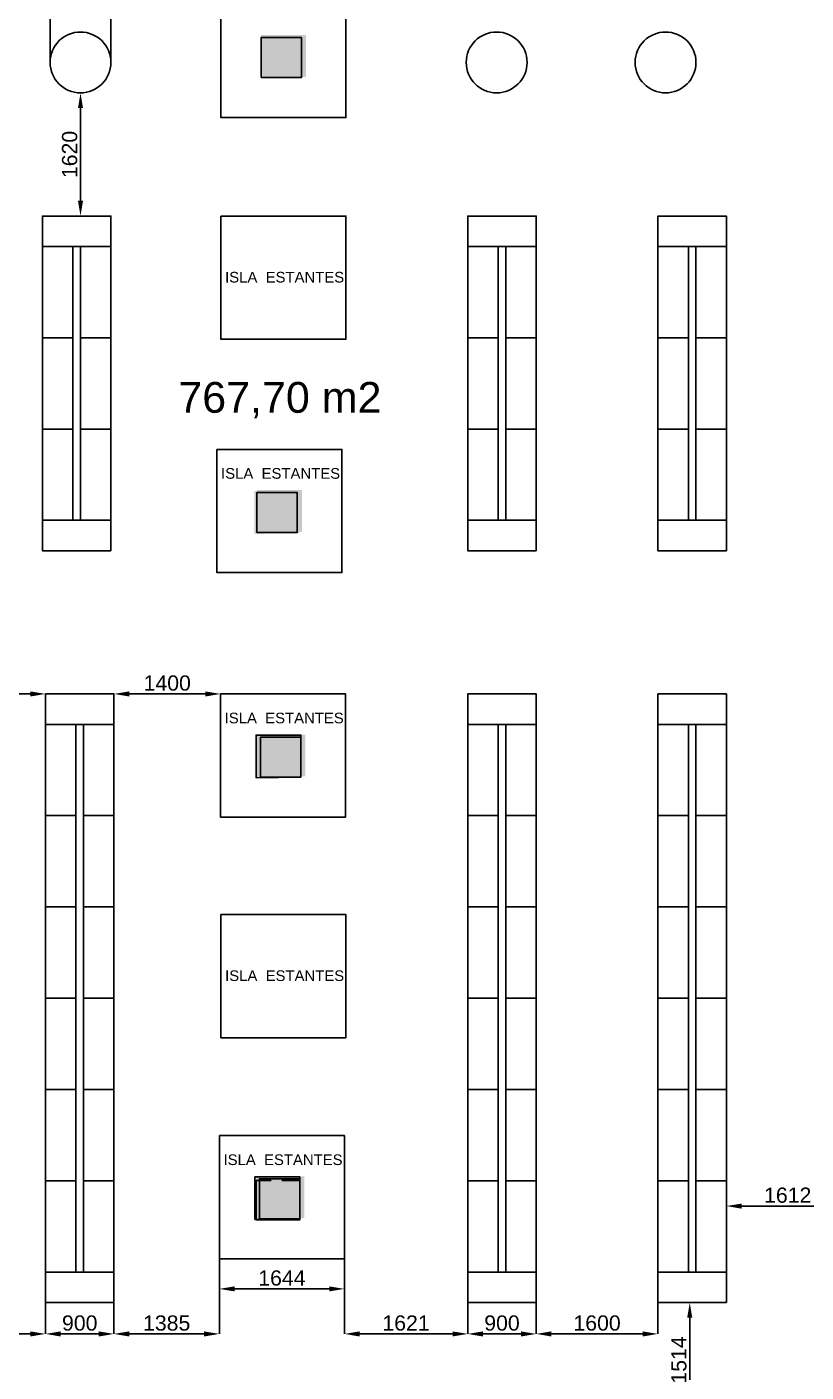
# Model space of a CAD drawing. Header units: millimetres. Extents: x -327709 to -233612, y 250954 to 312605.
# Drawn here: x -282777 to -272536, y 269669 to 287356 of the extents above; entities that cross this region are included whole.
import ezdxf

# ---------------------------------------------------------------- set-up
doc = ezdxf.new("R2010")
doc.units = ezdxf.units.MM
doc.header["$PDMODE"] = 35
doc.layers.add('None', color=7, linetype='Continuous', lineweight=5)
doc.layers.add('P4', color=7, linetype='Continuous', lineweight=18)
doc.layers.add('ROTULO', color=7, linetype='Continuous')
doc.styles.add('1496091001.exhibidoras$0$Arial', font='arial.ttf')
doc.styles.add('ARIAL', font='arial.ttf', dxfattribs={"height": 0.8})
doc.styles.add('costan', font='arial.ttf')
doc.dimstyles.new('COSTAN-DESAGUES', dxfattribs={"dimtxt": 200, "dimasz": 200, "dimexe": 0, "dimexo": 0, "dimgap": 40, "dimtad": 1, "dimdec": 0, "dimzin": 0, "dimdsep": 46, "dimtxsty": 'costan', "dimcen": 0, "dimclrd": 1, "dimclre": 1, "dimclrt": 1, "dimadec": 0, "dimazin": 0, "dimtfac": 1, "dimtdec": 0, "dimtofl": 0, "dimtmove": 0, "dimatfit": 3, "dimfxl": 1, "dimtolj": 1, "dimtzin": 0, "dimarcsym": 0})

# ---------------------------------------------------------------- blocks, each defined once
blk = doc.blocks.new('*D502')
at = {"layer": 'Defpoints', "color": 0, "linetype": 'Continuous', "transparency": 16777216}
for p in [(-281673, 287682), (-282473, 286889), (-281673, 286889)]:
    blk.add_point(p, dxfattribs=at)
at = {"layer": 'ROTULO', "color": 1, "linetype": 'Continuous', "lineweight": -2, "transparency": 16777216}
for p, q in [((-282473, 286889), (-282473, 287682)), ((-282273, 287682), (-281873, 287682)), ((-281673, 286889), (-281673, 287682))]:
    blk.add_line(p, q, dxfattribs=at)
at = {"layer": 'ROTULO', "color": 1, "linetype": 'Continuous', "transparency": 16777216}
for points in [[(-282273, 287715), (-282273, 287649), (-282473, 287682)], [(-281873, 287715), (-281873, 287649), (-281673, 287682)]]:
    blk.add_solid(points, dxfattribs=at)
at = {"layer": 'ROTULO', "color": 1, "linetype": 'Continuous', "transparency": 16777216, "insert": (-282073, 287824), "char_height": 200, "attachment_point": 5, "style": 'costan'}
blk.add_mtext('\\A1;800', dxfattribs=at)
blk = doc.blocks.new('*D503')
at = {"layer": 'Defpoints', "color": 0, "linetype": 'Continuous', "transparency": 16777216}
for p in [(-282073, 286489), (-282073, 284870), (-282073, 284870)]:
    blk.add_point(p, dxfattribs=at)
at = {"layer": 'ROTULO', "color": 1, "linetype": 'Continuous', "lineweight": -2, "transparency": 16777216}
for p, q in [((-282073, 286489), (-282073, 286489)), ((-282073, 286289), (-282073, 285070))]:
    blk.add_line(p, q, dxfattribs=at)
at = {"layer": 'ROTULO', "color": 1, "linetype": 'Continuous', "transparency": 16777216}
for points in [[(-282106, 286289), (-282040, 286289), (-282073, 286489)], [(-282106, 285070), (-282040, 285070), (-282073, 284870)]]:
    blk.add_solid(points, dxfattribs=at)
at = {"layer": 'ROTULO', "color": 1, "linetype": 'Continuous', "transparency": 16777216, "insert": (-282215, 285679), "char_height": 200, "attachment_point": 5, "rotation": 90, "style": 'costan'}
blk.add_mtext('\\A1;1620', dxfattribs=at)
blk = doc.blocks.new('*D504')
at = {"layer": 'Defpoints', "color": 0, "linetype": 'Continuous', "transparency": 16777216}
for p in [(-274063, 270585), (-274065, 269071), (-274065, 269071)]:
    blk.add_point(p, dxfattribs=at)
at = {"layer": 'ROTULO', "color": 1, "linetype": 'Continuous', "lineweight": -2, "transparency": 16777216}
for p, q in [((-274063, 270585), (-274065, 270585)), ((-274065, 270385), (-274065, 269271))]:
    blk.add_line(p, q, dxfattribs=at)
at = {"layer": 'ROTULO', "color": 1, "linetype": 'Continuous', "transparency": 16777216}
for points in [[(-274098, 270385), (-274032, 270385), (-274065, 270585)], [(-274098, 269271), (-274032, 269271), (-274065, 269071)]]:
    blk.add_solid(points, dxfattribs=at)
at = {"layer": 'ROTULO', "color": 1, "linetype": 'Continuous', "transparency": 16777216, "insert": (-274207, 269828), "char_height": 200, "attachment_point": 5, "rotation": 90, "style": 'costan'}
blk.add_mtext('\\A1;1514', dxfattribs=at)
blk = doc.blocks.new('*D531')
at = {"layer": 'Defpoints', "color": 0, "linetype": 'Continuous', "transparency": 16777216}
for p in [(-281633, 278586), (-281633, 278586), (-280233, 278586)]:
    blk.add_point(p, dxfattribs=at)
at = {"layer": 'ROTULO', "color": 1, "linetype": 'Continuous', "lineweight": -2, "transparency": 16777216}
blk.add_line((-280433, 278586), (-281433, 278586), dxfattribs=at)
at = {"layer": 'ROTULO', "color": 1, "linetype": 'Continuous', "transparency": 16777216}
for points in [[(-281433, 278619), (-281433, 278552), (-281633, 278586)], [(-280433, 278619), (-280433, 278552), (-280233, 278586)]]:
    blk.add_solid(points, dxfattribs=at)
at = {"layer": 'ROTULO', "color": 1, "linetype": 'Continuous', "transparency": 16777216, "insert": (-280933, 278728), "char_height": 200, "attachment_point": 5, "style": 'costan'}
blk.add_mtext('\\A1;1400', dxfattribs=at)
blk = doc.blocks.new('*D532')
at = {"layer": 'Defpoints', "color": 0, "linetype": 'Continuous', "transparency": 16777216}
for p in [(-283933, 278586), (-283933, 278586), (-282533, 278586)]:
    blk.add_point(p, dxfattribs=at)
at = {"layer": 'ROTULO', "color": 1, "linetype": 'Continuous', "lineweight": -2, "transparency": 16777216}
blk.add_line((-282733, 278586), (-283733, 278586), dxfattribs=at)
at = {"layer": 'ROTULO', "color": 1, "linetype": 'Continuous', "transparency": 16777216}
for points in [[(-283733, 278619), (-283733, 278552), (-283933, 278586)], [(-282733, 278619), (-282733, 278552), (-282533, 278586)]]:
    blk.add_solid(points, dxfattribs=at)
at = {"layer": 'ROTULO', "color": 1, "linetype": 'Continuous', "transparency": 16777216, "insert": (-283233, 278728), "char_height": 200, "attachment_point": 5, "style": 'costan'}
blk.add_mtext('\\A1;1400', dxfattribs=at)
blk = doc.blocks.new('*D537')
at = {"layer": 'Defpoints', "color": 0, "linetype": 'Continuous', "transparency": 16777216}
for p in [(-283933, 270585), (-282533, 270585), (-282533, 270171)]:
    blk.add_point(p, dxfattribs=at)
at = {"layer": 'ROTULO', "color": 1, "linetype": 'Continuous', "lineweight": -2, "transparency": 16777216}
for p, q in [((-283933, 270585), (-283933, 270171)), ((-282533, 270585), (-282533, 270171)), ((-283733, 270171), (-282733, 270171))]:
    blk.add_line(p, q, dxfattribs=at)
at = {"layer": 'ROTULO', "color": 1, "linetype": 'Continuous', "transparency": 16777216}
for points in [[(-283733, 270204), (-283733, 270137), (-283933, 270171)], [(-282733, 270204), (-282733, 270137), (-282533, 270171)]]:
    blk.add_solid(points, dxfattribs=at)
at = {"layer": 'ROTULO', "color": 1, "linetype": 'Continuous', "transparency": 16777216, "insert": (-283233, 270313), "char_height": 200, "attachment_point": 5, "style": 'costan'}
blk.add_mtext('\\A1;1400', dxfattribs=at)
blk = doc.blocks.new('*D538')
at = {"layer": 'Defpoints', "color": 0, "linetype": 'Continuous', "transparency": 16777216}
for p in [(-282533, 270585), (-281633, 270585), (-281633, 270171)]:
    blk.add_point(p, dxfattribs=at)
at = {"layer": 'ROTULO', "color": 1, "linetype": 'Continuous', "lineweight": -2, "transparency": 16777216}
for p, q in [((-282533, 270585), (-282533, 270171)), ((-281633, 270585), (-281633, 270171)), ((-282333, 270171), (-281833, 270171))]:
    blk.add_line(p, q, dxfattribs=at)
at = {"layer": 'ROTULO', "color": 1, "linetype": 'Continuous', "transparency": 16777216}
for points in [[(-282333, 270204), (-282333, 270137), (-282533, 270171)], [(-281833, 270204), (-281833, 270137), (-281633, 270171)]]:
    blk.add_solid(points, dxfattribs=at)
at = {"layer": 'ROTULO', "color": 1, "linetype": 'Continuous', "transparency": 16777216, "insert": (-282083, 270313), "char_height": 200, "attachment_point": 5, "style": 'costan'}
blk.add_mtext('\\A1;900', dxfattribs=at)
blk = doc.blocks.new('*D539')
at = {"layer": 'Defpoints', "color": 0, "linetype": 'Continuous', "transparency": 16777216}
for p in [(-280248, 270763), (-281633, 270585), (-280248, 270171)]:
    blk.add_point(p, dxfattribs=at)
at = {"layer": 'ROTULO', "color": 1, "linetype": 'Continuous', "lineweight": -2, "transparency": 16777216}
for p, q in [((-280248, 270763), (-280248, 270171)), ((-281633, 270585), (-281633, 270171)), ((-281433, 270171), (-280448, 270171))]:
    blk.add_line(p, q, dxfattribs=at)
at = {"layer": 'ROTULO', "color": 1, "linetype": 'Continuous', "transparency": 16777216}
for points in [[(-281433, 270204), (-281433, 270137), (-281633, 270171)], [(-280448, 270204), (-280448, 270137), (-280248, 270171)]]:
    blk.add_solid(points, dxfattribs=at)
at = {"layer": 'ROTULO', "color": 1, "linetype": 'Continuous', "transparency": 16777216, "insert": (-280940, 270313), "char_height": 200, "attachment_point": 5, "style": 'costan'}
blk.add_mtext('\\A1;1385', dxfattribs=at)
blk = doc.blocks.new('*D540')
at = {"layer": 'Defpoints', "color": 0, "linetype": 'Continuous', "transparency": 16777216}
for p in [(-280248, 271158), (-278604, 271158), (-278604, 270763)]:
    blk.add_point(p, dxfattribs=at)
at = {"layer": 'ROTULO', "color": 1, "linetype": 'Continuous', "lineweight": -2, "transparency": 16777216}
for p, q in [((-280248, 271158), (-280248, 270763)), ((-278604, 271158), (-278604, 270763)), ((-280048, 270763), (-278804, 270763))]:
    blk.add_line(p, q, dxfattribs=at)
at = {"layer": 'ROTULO', "color": 1, "linetype": 'Continuous', "transparency": 16777216}
for points in [[(-280048, 270796), (-280048, 270730), (-280248, 270763)], [(-278804, 270796), (-278804, 270730), (-278604, 270763)]]:
    blk.add_solid(points, dxfattribs=at)
at = {"layer": 'ROTULO', "color": 1, "linetype": 'Continuous', "transparency": 16777216, "insert": (-279426, 270905), "char_height": 200, "attachment_point": 5, "style": 'costan'}
blk.add_mtext('\\A1;1644', dxfattribs=at)
blk = doc.blocks.new('*D541')
at = {"layer": 'Defpoints', "color": 0, "linetype": 'Continuous', "transparency": 16777216}
for p in [(-278604, 271158), (-276983, 270585), (-276983, 270171)]:
    blk.add_point(p, dxfattribs=at)
at = {"layer": 'ROTULO', "color": 1, "linetype": 'Continuous', "lineweight": -2, "transparency": 16777216}
for p, q in [((-278604, 271158), (-278604, 270171)), ((-276983, 270585), (-276983, 270171)), ((-278404, 270171), (-277183, 270171))]:
    blk.add_line(p, q, dxfattribs=at)
at = {"layer": 'ROTULO', "color": 1, "linetype": 'Continuous', "transparency": 16777216}
for points in [[(-278404, 270204), (-278404, 270137), (-278604, 270171)], [(-277183, 270204), (-277183, 270137), (-276983, 270171)]]:
    blk.add_solid(points, dxfattribs=at)
at = {"layer": 'ROTULO', "color": 1, "linetype": 'Continuous', "transparency": 16777216, "insert": (-277794, 270313), "char_height": 200, "attachment_point": 5, "style": 'costan'}
blk.add_mtext('\\A1;1621', dxfattribs=at)
blk = doc.blocks.new('*D542')
at = {"layer": 'Defpoints', "color": 0, "linetype": 'Continuous', "transparency": 16777216}
for p in [(-276983, 270585), (-276083, 270585), (-276083, 270171)]:
    blk.add_point(p, dxfattribs=at)
at = {"layer": 'ROTULO', "color": 1, "linetype": 'Continuous', "lineweight": -2, "transparency": 16777216}
for p, q in [((-276983, 270585), (-276983, 270171)), ((-276083, 270585), (-276083, 270171)), ((-276783, 270171), (-276283, 270171))]:
    blk.add_line(p, q, dxfattribs=at)
at = {"layer": 'ROTULO', "color": 1, "linetype": 'Continuous', "transparency": 16777216}
for points in [[(-276783, 270204), (-276783, 270137), (-276983, 270171)], [(-276283, 270204), (-276283, 270137), (-276083, 270171)]]:
    blk.add_solid(points, dxfattribs=at)
at = {"layer": 'ROTULO', "color": 1, "linetype": 'Continuous', "transparency": 16777216, "insert": (-276533, 270313), "char_height": 200, "attachment_point": 5, "style": 'costan'}
blk.add_mtext('\\A1;900', dxfattribs=at)
blk = doc.blocks.new('*D543')
at = {"layer": 'Defpoints', "color": 0, "linetype": 'Continuous', "transparency": 16777216}
for p in [(-276083, 270585), (-274483, 270585), (-274483, 270171)]:
    blk.add_point(p, dxfattribs=at)
at = {"layer": 'ROTULO', "color": 1, "linetype": 'Continuous', "lineweight": -2, "transparency": 16777216}
for p, q in [((-276083, 270585), (-276083, 270171)), ((-274483, 270585), (-274483, 270171)), ((-275883, 270171), (-274683, 270171))]:
    blk.add_line(p, q, dxfattribs=at)
at = {"layer": 'ROTULO', "color": 1, "linetype": 'Continuous', "transparency": 16777216}
for points in [[(-275883, 270204), (-275883, 270137), (-276083, 270171)], [(-274683, 270204), (-274683, 270137), (-274483, 270171)]]:
    blk.add_solid(points, dxfattribs=at)
at = {"layer": 'ROTULO', "color": 1, "linetype": 'Continuous', "transparency": 16777216, "insert": (-275283, 270313), "char_height": 200, "attachment_point": 5, "style": 'costan'}
blk.add_mtext('\\A1;1600', dxfattribs=at)
blk = doc.blocks.new('*D544')
at = {"layer": 'Defpoints', "color": 0, "linetype": 'Continuous', "transparency": 16777216}
for p in [(-271971, 272441), (-273583, 272185), (-271971, 271852)]:
    blk.add_point(p, dxfattribs=at)
at = {"layer": 'ROTULO', "color": 1, "linetype": 'Continuous', "lineweight": -2, "transparency": 16777216}
for p, q in [((-271971, 272441), (-271971, 271852)), ((-273583, 272185), (-273583, 271852)), ((-273383, 271852), (-272171, 271852))]:
    blk.add_line(p, q, dxfattribs=at)
at = {"layer": 'ROTULO', "color": 1, "linetype": 'Continuous', "transparency": 16777216}
for points in [[(-273383, 271885), (-273383, 271818), (-273583, 271852)], [(-272171, 271885), (-272171, 271818), (-271971, 271852)]]:
    blk.add_solid(points, dxfattribs=at)
at = {"layer": 'ROTULO', "color": 1, "linetype": 'Continuous', "transparency": 16777216, "insert": (-272777, 271994), "char_height": 200, "attachment_point": 5, "style": 'costan'}
blk.add_mtext('\\A1;1612', dxfattribs=at)

msp = doc.modelspace()

# ---------------------------------------------------------------- hatches: boundary and pattern name
at = {"layer": 'P4', "linetype": 'Continuous', "lineweight": -2}
for points in [[(-279110.063, 286698.56622), (-279110.063, 287249.40885), (-279700.16362, 287249.40885), (-279700.16362, 286690.17811)], [(-279700.16362, 286690.17811), (-279700.16362, 287215.26764), (-279170.07324, 287215.26764), (-279170.07324, 286690.17811)], [(-279196.57315, 280701.83445), (-279196.57315, 281252.67709), (-279786.67376, 281252.67709), (-279786.67376, 280693.44635)], [(-279163.1864, 280717.29738), (-279163.1864, 281268.14002), (-279753.28701, 281268.14002), (-279753.28701, 280708.90928)], [(-279753.28701, 280708.90928), (-279753.28701, 281233.9988), (-279223.19663, 281233.9988), (-279223.19663, 280708.90928)], [(-279115.79168, 277501.41658), (-279115.79168, 278052.25921), (-279705.89229, 278052.25921), (-279705.89229, 277493.02847)], [(-279175.80191, 277493.02847), (-279175.80191, 278043.8711), (-279765.90252, 278043.8711), (-279765.90252, 277484.64036)], [(-279705.89229, 277493.02847), (-279705.89229, 278018.118), (-279175.80191, 278018.118), (-279175.80191, 277493.02847)], [(-279190.80447, 271685.03819), (-279190.80447, 272235.88082), (-279780.90508, 272235.88082), (-279780.90508, 271676.65008)], [(-279130.79424, 271693.4263), (-279130.79424, 272244.26893), (-279720.89485, 272244.26893), (-279720.89485, 271685.03819)], [(-279568.36884, 272187.7054), (-279765.90252, 272187.7054), (-279765.90252, 271670.61723), (-279190.80447, 271670.61723), (-279190.80447, 272187.7054), (-279428.34497, 272187.7054)], [(-279720.89485, 271685.03819), (-279720.89485, 272210.12772), (-279190.80447, 272210.12772), (-279190.80447, 271685.03819)]]:
    msp.add_hatch(color=1, dxfattribs=at).paths.add_polyline_path(points)

# ---------------------------------------------------------------- linework, layer by layer
at = {"layer": 'P4', "color": 0, "linetype": 'Continuous', "lineweight": -2}
for points in [[(-279700.16362, 286690.17811), (-279700.16362, 287215.26764), (-279170.07324, 287215.26764), (-279170.07324, 286690.17811)], [(-279753.28701, 280708.90928), (-279753.28701, 281233.9988), (-279223.19663, 281233.9988), (-279223.19663, 280708.90928)], [(-279705.89229, 277493.02847), (-279705.89229, 278018.118), (-279175.80191, 278018.118), (-279175.80191, 277493.02847)], [(-279720.89485, 271685.03819), (-279720.89485, 272210.12772), (-279190.80447, 272210.12772), (-279190.80447, 271685.03819)]]:
    msp.add_lwpolyline(points, close=True, dxfattribs=at)
at = {"layer": 'P4', "color": 1, "linetype": 'Continuous', "lineweight": -2}
for points in [[(-279175.80191, 277493.02847), (-279175.80191, 278043.8711), (-279765.90252, 278043.8711), (-279765.90252, 277484.64036)], [(-279190.80447, 271685.03819), (-279190.80447, 272235.88082), (-279780.90508, 272235.88082), (-279780.90508, 271676.65008)]]:
    msp.add_lwpolyline(points, close=True, dxfattribs=at)
msp.add_lwpolyline([(-279568.36884, 272187.7054), (-279765.90252, 272187.7054), (-279765.90252, 271670.61723), (-279190.80447, 271670.61723), (-279190.80447, 272187.7054), (-279428.34497, 272187.7054)], dxfattribs=at)
at = {"layer": 'ROTULO', "color": 8, "linetype": 'Continuous'}
for points in [[(-280227.03232, 287782.90419), (-278583.1943, 287782.90419), (-278583.1943, 286163.30941), (-280227.03232, 286163.30941)], [(-280227.03232, 284869.69947), (-278583.1943, 284869.69947), (-278583.1943, 283250.10469), (-280227.03232, 283250.10469)], [(-280280.15571, 281801.63536), (-278636.31769, 281801.63536), (-278636.31769, 280182.04057), (-280280.15571, 280182.04057)], [(-280232.761, 278585.75455), (-278588.92297, 278585.75455), (-278588.92297, 276966.15976), (-280232.761, 276966.15976)], [(-280227.03232, 275685.42457), (-278583.1943, 275685.42457), (-278583.1943, 274065.82979), (-280227.03232, 274065.82979)], [(-280247.76356, 272777.76427), (-278603.92553, 272777.76427), (-278603.92553, 271158.16948), (-280247.76356, 271158.16948)]]:
    msp.add_lwpolyline(points, close=True, dxfattribs=at)
at = {"layer": 'ROTULO', "color": 0, "linetype": 'Continuous'}
for points in [[(-281673.13024, 284469.69947), (-282573.13024, 284469.69947), (-282573.13024, 284869.69947), (-281673.13024, 284869.69947)], [(-276083.1943, 284469.69947), (-276983.1943, 284469.69947), (-276983.1943, 284869.69947), (-276083.1943, 284869.69947)], [(-273583.1943, 284469.69947), (-274483.1943, 284469.69947), (-274483.1943, 284869.69947), (-273583.1943, 284869.69947)], [(-282173.13024, 283269.49483), (-282573.13024, 283269.49483), (-282573.13024, 284469.69947), (-282173.13024, 284469.69947)], [(-281673.13024, 283269.49483), (-282073.13024, 283269.49483), (-282073.13024, 284469.69947), (-281673.13024, 284469.69947)], [(-276583.1943, 283269.49483), (-276983.1943, 283269.49483), (-276983.1943, 284469.69947), (-276583.1943, 284469.69947)], [(-276083.1943, 283269.49483), (-276483.1943, 283269.49483), (-276483.1943, 284469.69947), (-276083.1943, 284469.69947)], [(-274083.1943, 283269.49483), (-274483.1943, 283269.49483), (-274483.1943, 284469.69947), (-274083.1943, 284469.69947)], [(-273583.1943, 283269.49483), (-273983.1943, 283269.49483), (-273983.1943, 284469.69947), (-273583.1943, 284469.69947)], [(-282173.13024, 282069.29019), (-282573.13024, 282069.29019), (-282573.13024, 283269.49483), (-282173.13024, 283269.49483)], [(-281673.13024, 282069.29019), (-282073.13024, 282069.29019), (-282073.13024, 283269.49483), (-281673.13024, 283269.49483)], [(-276583.1943, 282069.29019), (-276983.1943, 282069.29019), (-276983.1943, 283269.49483), (-276583.1943, 283269.49483)], [(-276083.1943, 282069.29019), (-276483.1943, 282069.29019), (-276483.1943, 283269.49483), (-276083.1943, 283269.49483)], [(-274083.1943, 282069.29019), (-274483.1943, 282069.29019), (-274483.1943, 283269.49483), (-274083.1943, 283269.49483)], [(-273583.1943, 282069.29019), (-273983.1943, 282069.29019), (-273983.1943, 283269.49483), (-273583.1943, 283269.49483)], [(-282173.13024, 280869.08556), (-282573.13024, 280869.08556), (-282573.13024, 282069.29019), (-282173.13024, 282069.29019)], [(-281673.13024, 280869.08556), (-282073.13024, 280869.08556), (-282073.13024, 282069.29019), (-281673.13024, 282069.29019)], [(-276583.1943, 280869.08556), (-276983.1943, 280869.08556), (-276983.1943, 282069.29019), (-276583.1943, 282069.29019)], [(-276083.1943, 280869.08556), (-276483.1943, 280869.08556), (-276483.1943, 282069.29019), (-276083.1943, 282069.29019)], [(-274083.1943, 280869.08556), (-274483.1943, 280869.08556), (-274483.1943, 282069.29019), (-274083.1943, 282069.29019)], [(-273583.1943, 280869.08556), (-273983.1943, 280869.08556), (-273983.1943, 282069.29019), (-273583.1943, 282069.29019)], [(-281673.13024, 280469.08556), (-282573.13024, 280469.08556), (-282573.13024, 280869.08556), (-281673.13024, 280869.08556)], [(-276083.1943, 280469.08556), (-276983.1943, 280469.08556), (-276983.1943, 280869.08556), (-276083.1943, 280869.08556)], [(-273583.1943, 280469.08556), (-274483.1943, 280469.08556), (-274483.1943, 280869.08556), (-273583.1943, 280869.08556)], [(-281632.761, 278185.75455), (-282532.761, 278185.75455), (-282532.761, 278585.75455), (-281632.761, 278585.75455)], [(-276083.1943, 278185.75455), (-276983.1943, 278185.75455), (-276983.1943, 278585.75455), (-276083.1943, 278585.75455)], [(-273583.1943, 278185.75455), (-274483.1943, 278185.75455), (-274483.1943, 278585.75455), (-273583.1943, 278585.75455)], [(-282132.761, 276985.54991), (-282532.761, 276985.54991), (-282532.761, 278185.75455), (-282132.761, 278185.75455)], [(-281632.761, 276985.54991), (-282032.761, 276985.54991), (-282032.761, 278185.75455), (-281632.761, 278185.75455)], [(-276583.1943, 276985.54991), (-276983.1943, 276985.54991), (-276983.1943, 278185.75455), (-276583.1943, 278185.75455)], [(-276083.1943, 276985.54991), (-276483.1943, 276985.54991), (-276483.1943, 278185.75455), (-276083.1943, 278185.75455)], [(-274083.1943, 276985.54991), (-274483.1943, 276985.54991), (-274483.1943, 278185.75455), (-274083.1943, 278185.75455)], [(-273583.1943, 276985.54991), (-273983.1943, 276985.54991), (-273983.1943, 278185.75455), (-273583.1943, 278185.75455)], [(-282132.761, 275785.34527), (-282532.761, 275785.34527), (-282532.761, 276985.54991), (-282132.761, 276985.54991)], [(-281632.761, 275785.34527), (-282032.761, 275785.34527), (-282032.761, 276985.54991), (-281632.761, 276985.54991)], [(-276583.1943, 275785.34527), (-276983.1943, 275785.34527), (-276983.1943, 276985.54991), (-276583.1943, 276985.54991)], [(-276083.1943, 275785.34527), (-276483.1943, 275785.34527), (-276483.1943, 276985.54991), (-276083.1943, 276985.54991)], [(-274083.1943, 275785.34527), (-274483.1943, 275785.34527), (-274483.1943, 276985.54991), (-274083.1943, 276985.54991)], [(-273583.1943, 275785.34527), (-273983.1943, 275785.34527), (-273983.1943, 276985.54991), (-273583.1943, 276985.54991)], [(-282132.761, 274585.14063), (-282532.761, 274585.14063), (-282532.761, 275785.34527), (-282132.761, 275785.34527)], [(-281632.761, 274585.14063), (-282032.761, 274585.14063), (-282032.761, 275785.34527), (-281632.761, 275785.34527)], [(-276583.1943, 274585.14063), (-276983.1943, 274585.14063), (-276983.1943, 275785.34527), (-276583.1943, 275785.34527)], [(-276083.1943, 274585.14063), (-276483.1943, 274585.14063), (-276483.1943, 275785.34527), (-276083.1943, 275785.34527)], [(-274083.1943, 274585.14063), (-274483.1943, 274585.14063), (-274483.1943, 275785.34527), (-274083.1943, 275785.34527)], [(-273583.1943, 274585.14063), (-273983.1943, 274585.14063), (-273983.1943, 275785.34527), (-273583.1943, 275785.34527)], [(-282132.761, 273384.936), (-282532.761, 273384.936), (-282532.761, 274585.14063), (-282132.761, 274585.14063)], [(-281632.761, 273384.936), (-282032.761, 273384.936), (-282032.761, 274585.14063), (-281632.761, 274585.14063)], [(-276583.1943, 273384.936), (-276983.1943, 273384.936), (-276983.1943, 274585.14063), (-276583.1943, 274585.14063)], [(-276083.1943, 273384.936), (-276483.1943, 273384.936), (-276483.1943, 274585.14063), (-276083.1943, 274585.14063)], [(-274083.1943, 273384.936), (-274483.1943, 273384.936), (-274483.1943, 274585.14063), (-274083.1943, 274585.14063)], [(-273583.1943, 273384.936), (-273983.1943, 273384.936), (-273983.1943, 274585.14063), (-273583.1943, 274585.14063)], [(-282132.761, 272184.73136), (-282532.761, 272184.73136), (-282532.761, 273384.936), (-282132.761, 273384.936)], [(-281632.761, 272184.73136), (-282032.761, 272184.73136), (-282032.761, 273384.936), (-281632.761, 273384.936)], [(-276583.1943, 272184.73136), (-276983.1943, 272184.73136), (-276983.1943, 273384.936), (-276583.1943, 273384.936)], [(-276083.1943, 272184.73136), (-276483.1943, 272184.73136), (-276483.1943, 273384.936), (-276083.1943, 273384.936)], [(-274083.1943, 272184.73136), (-274483.1943, 272184.73136), (-274483.1943, 273384.936), (-274083.1943, 273384.936)], [(-273583.1943, 272184.73136), (-273983.1943, 272184.73136), (-273983.1943, 273384.936), (-273583.1943, 273384.936)], [(-282132.761, 270984.52672), (-282532.761, 270984.52672), (-282532.761, 272184.73136), (-282132.761, 272184.73136)], [(-281632.761, 270984.52672), (-282032.761, 270984.52672), (-282032.761, 272184.73136), (-281632.761, 272184.73136)], [(-276583.1943, 270984.52672), (-276983.1943, 270984.52672), (-276983.1943, 272184.73136), (-276583.1943, 272184.73136)], [(-276083.1943, 270984.52672), (-276483.1943, 270984.52672), (-276483.1943, 272184.73136), (-276083.1943, 272184.73136)], [(-274083.1943, 270984.52672), (-274483.1943, 270984.52672), (-274483.1943, 272184.73136), (-274083.1943, 272184.73136)], [(-273583.1943, 270984.52672), (-273983.1943, 270984.52672), (-273983.1943, 272184.73136), (-273583.1943, 272184.73136)], [(-281632.761, 270584.52672), (-282532.761, 270584.52672), (-282532.761, 270984.52672), (-281632.761, 270984.52672)], [(-276083.1943, 270584.52672), (-276983.1943, 270584.52672), (-276983.1943, 270984.52672), (-276083.1943, 270984.52672)], [(-273583.1943, 270584.52672), (-274483.1943, 270584.52672), (-274483.1943, 270984.52672), (-273583.1943, 270984.52672)]]:
    msp.add_lwpolyline(points, close=True, dxfattribs=at)
for centre in [(-282073.13024, 286889.22889), (-276603.1943, 286889.22889), (-274383.1943, 286889.22889)]:
    msp.add_circle(centre, 400, dxfattribs=at)

# ---------------------------------------------------------------- texts
at = {"char_height": 140, "attachment_point": 5, "style": '1496091001.exhibidoras$0$Arial'}
for insert in [(-279389.70738, 284064.58157), (-279442.83077, 281484.30494), (-279395.43606, 278268.42413), (-279389.70738, 274880.30667), (-279410.43861, 272460.43385)]:
    msp.add_mtext('ISLA  ESTANTES', dxfattribs=dict(at, insert=insert))
at = {"layer": 'None', "color": 7, "linetype": 'ByBlock', "insert": (-280787.33662, 282207.61622), "char_height": 404.592014, "attachment_point": 7, "line_spacing_factor": 0.966482, "style": 'ARIAL'}
msp.add_mtext('767,70 m2', dxfattribs=at)

# ---------------------------------------------------------------- dimensions: what is measured, and where the dimension line sits
at = {"layer": 'ROTULO', "color": 8, "linetype": 'Continuous'}
dim = msp.add_linear_dim(base=(-281673.13024, 287681.8937), p1=(-282473.13024, 286889.22889), p2=(-281673.13024, 286889.22889), dimstyle='COSTAN-DESAGUES', dxfattribs=at)
dim.commit()
dim.dimension.update_dxf_attribs({"geometry": '*D502', "text_midpoint": (-282073.13024, 287824.0083)})
for base, p1, p2, picture, middle in [((-282073.13024, 284869.69947), (-282073.13024, 286489.22889), (-282073.13024, 284869.69947), '*D503', (-282215.24484, 285679.46418)), ((-274064.97497, 269070.83797), (-274063.1943, 270584.52672), (-274064.97497, 269070.83797), '*D504', (-274207.08957, 269827.68234))]:
    dim = msp.add_linear_dim(base=base, p1=p1, p2=p2, angle=90, dimstyle='COSTAN-DESAGUES', dxfattribs=at)
    dim.commit()
    dim.dimension.update_dxf_attribs({"geometry": picture, "text_midpoint": middle})
at = {"layer": 'ROTULO', "color": 0, "linetype": 'Continuous'}
for base, p1, p2, picture, middle in [((-283932.761, 278585.75455), (-282532.761, 278585.75455), (-283932.761, 278585.75455), '*D532', (-283232.761, 278727.86915)), ((-281632.761, 278585.75455), (-280232.761, 278585.75455), (-281632.761, 278585.75455), '*D531', (-280932.761, 278727.86915)), ((-271971.35224, 271851.80766), (-273583.1943, 272184.73136), (-271971.35224, 272441.3266), '*D544', (-272777.27327, 271993.92226)), ((-276983.1943, 270170.75657), (-278603.92553, 271158.16948), (-276983.1943, 270584.52672), '*D541', (-277793.55992, 270312.87117)), ((-280247.76356, 270170.75657), (-281632.761, 270584.52672), (-280247.76356, 270762.96189), '*D539', (-280940.26228, 270312.93938)), ((-282532.761, 270170.75657), (-283932.761, 270584.52672), (-282532.761, 270584.52672), '*D537', (-283232.761, 270312.87117)), ((-281632.761, 270170.75657), (-282532.761, 270584.52672), (-281632.761, 270584.52672), '*D538', (-282082.761, 270312.87117)), ((-276083.1943, 270170.75657), (-276983.1943, 270584.52672), (-276083.1943, 270584.52672), '*D542', (-276533.1943, 270312.87117)), ((-274483.1943, 270170.75657), (-276083.1943, 270584.52672), (-274483.1943, 270584.52672), '*D543', (-275283.1943, 270312.87117))]:
    dim = msp.add_linear_dim(base=base, p1=p1, p2=p2, dimstyle='COSTAN-DESAGUES', dxfattribs=at)
    dim.commit()
    dim.dimension.update_dxf_attribs({"geometry": picture, "text_midpoint": middle})
dim = msp.add_linear_dim(base=(-278603.92553, 270762.96189), p1=(-280247.76356, 271158.16948), p2=(-278603.92553, 271158.16948), dimstyle='COSTAN-DESAGUES', dxfattribs=at)
dim.commit()
dim.dimension.update_dxf_attribs({"geometry": '*D540', "text_midpoint": (-279425.84454, 270762.96189), "dimtype": 160})

doc.saveas('drawing.dxf')
